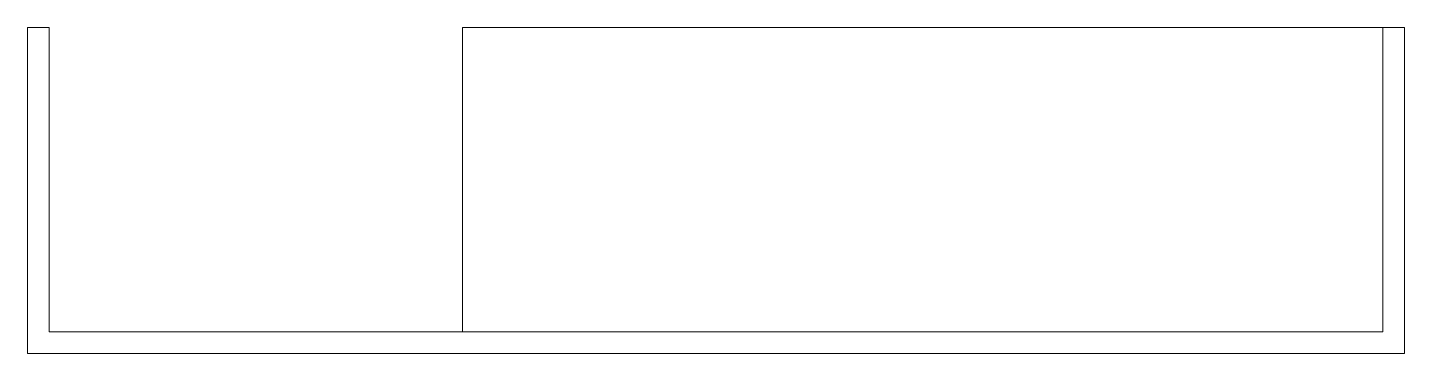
# Paper-space layout '_Superior' of a CAD drawing. Header units: millimetres. Extents: x -38 to 152, y 0 to 45.
import ezdxf

# ---------------------------------------------------------------- set-up
doc = ezdxf.new("R2010")
doc.units = ezdxf.units.MM

psp = doc.layouts.new('_Superior')

# ---------------------------------------------------------------- linework, layer by layer
at = {"color": 7, "linetype": 'Continuous', "lineweight": 15}
for p, q in [((-35.07, 45), (-38.07, 45)), ((-38.07, 45), (-38.07, 0)), ((-35.07, 45), (-35.07, 3)), ((21.93, 45), (151.93, 45)), ((21.93, 45), (21.93, 3)), ((148.93, 45), (148.93, 3)), ((151.93, 0), (151.93, 45)), ((148.93, 3), (-35.07, 3)), ((-38.07, 0), (151.93, 0))]:
    psp.add_line(p, q, dxfattribs=at)

doc.saveas('drawing.dxf')
